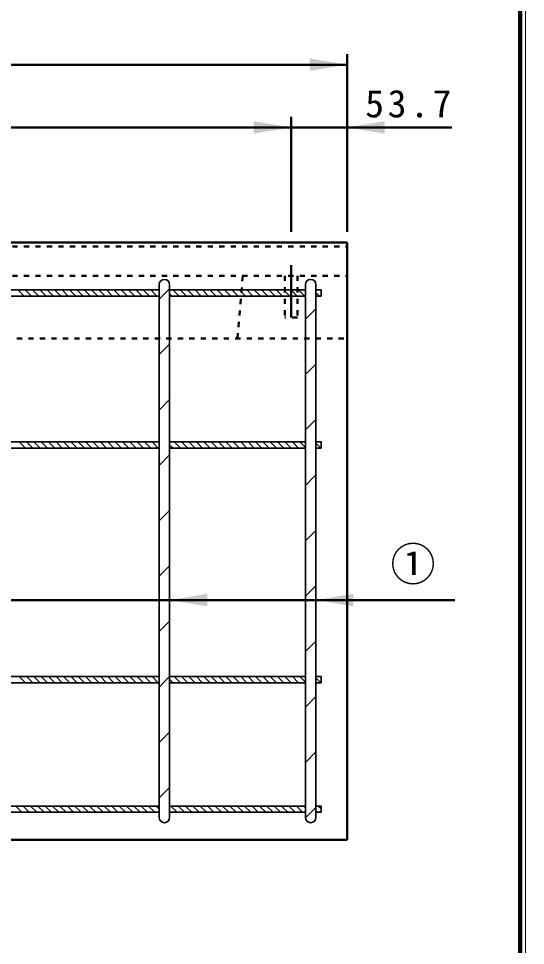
# Model space of a CAD drawing. Units: millimetres, scale not verified. Extents: x 100 to 4105, y 100 to 2870.
# Drawn here: x 3620 to 4105, y 908 to 1796 of the extents above; entities that cross this region are included whole.
import ezdxf
from ezdxf.enums import TextEntityAlignment as Align

# ---------------------------------------------------------------- set-up
doc = ezdxf.new("R2010")
doc.units = ezdxf.units.MM
doc.header["$LTSCALE"] = 5
doc.linetypes.add('USER1', pattern=[2.2, 1, -1.2])
doc.linetypes.add('USER3', pattern=[13.4, 10, -1.2, 1, -1.2])
doc.layers.add('V-nasSTD', color=7, linetype='Continuous', lineweight=35)
doc.styles.add('ＭＳ ゴシック', font='')
doc.styles.get('ＭＳ ゴシック').set_extended_font_data('MS Gothic')

msp = doc.modelspace()

# ---------------------------------------------------------------- hatches: boundary and pattern name
at = {"layer": 'V-nasSTD'}
for points in [[(3898.35, 1745.38), (3934.35, 1751.38), (3898.35, 1757.38)], [(3844.65, 1685.38), (3880.65, 1691.38), (3844.65, 1697.38)], [(3970.35, 1697.38), (3934.35, 1691.38), (3970.35, 1685.38)], [(3800.35, 1245.015), (3764.35, 1239.015), (3800.35, 1233.015)], [(3940.35, 1245.015), (3904.35, 1239.015), (3940.35, 1233.015)]]:
    msp.add_hatch(color=256, dxfattribs=at).paths.add_polyline_path(points)

# ---------------------------------------------------------------- linework, layer by layer
at = {"layer": 'V-nasSTD', "lineweight": 100}
msp.add_line((4100, 105), (4100, 2865), dxfattribs=at)
at = {"layer": 'V-nasSTD', "lineweight": 50}
for p, q in [((3934.35, 1591.38), (3934.35, 1761.38)), ((1934.35, 1751.38), (3934.35, 1751.38)), ((3880.65, 1591.38), (3880.65, 1701.38)), ((3249.55, 1691.38), (3880.65, 1691.38)), ((3880.65, 1691.38), (3934.35, 1691.38)), ((3934.35, 1691.38), (4034.35, 1691.38)), ((3195.85, 1581.38), (3934.35, 1581.38)), ((3934.35, 1581.38), (3934.35, 1009.38)), ((4037.35, 1239.015), (3329.35, 1239.015)), ((1934.35, 1009.38), (3934.35, 1009.38))]:
    msp.add_line(p, q, dxfattribs=at)
at = {"layer": 'V-nasSTD', "linetype": 'USER1', "lineweight": 50}
for p, q in [((3195.85, 1577.38), (3934.35, 1577.38)), ((3195.85, 1549.38), (3934.35, 1549.38)), ((3829.35, 1489.38), (3834.35, 1549.38)), ((3874.65, 1549.38), (3874.65, 1509.38)), ((3886.65, 1549.38), (3886.65, 1509.38)), ((3886.65, 1509.38), (3874.65, 1509.38)), ((3189.151, 1489.38), (3934.35, 1489.38))]:
    msp.add_line(p, q, dxfattribs=at)
at = {"layer": 'V-nasSTD', "linetype": 'USER3', "lineweight": 50}
msp.add_line((3880.65, 1559.38), (3880.65, 1509.38), dxfattribs=at)
at = {"layer": 'V-nasSTD'}
for p, q in [((3549.35, 1535.88), (3754.35, 1535.88)), ((3618.928, 1535.88), (3624.928, 1529.88)), ((3625.999, 1535.88), (3631.999, 1529.88)), ((3633.07, 1535.88), (3639.07, 1529.88)), ((3640.141, 1535.88), (3646.141, 1529.88)), ((3647.212, 1535.88), (3653.212, 1529.88)), ((3654.283, 1535.88), (3660.283, 1529.88)), ((3661.354, 1535.88), (3667.354, 1529.88)), ((3668.425, 1535.88), (3674.425, 1529.88)), ((3675.497, 1535.88), (3681.497, 1529.88)), ((3682.568, 1535.88), (3688.568, 1529.88)), ((3689.639, 1535.88), (3695.639, 1529.88)), ((3696.71, 1535.88), (3702.71, 1529.88)), ((3703.781, 1535.88), (3709.781, 1529.88)), ((3710.852, 1535.88), (3716.852, 1529.88)), ((3717.923, 1535.88), (3723.923, 1529.88)), ((3724.994, 1535.88), (3730.994, 1529.88)), ((3732.065, 1535.88), (3738.065, 1529.88)), ((3739.136, 1535.88), (3745.136, 1529.88)), ((3746.207, 1535.88), (3752.207, 1529.88)), ((3753.278, 1535.88), (3754.35, 1534.808)), ((3754.35, 1030.88), (3754.35, 1540.88)), ((3754.35, 1526.964), (3764.35, 1536.964)), ((3764.35, 1540.88), (3764.35, 1030.88)), ((3764.35, 1535.88), (3894.35, 1535.88)), ((3767.42, 1535.88), (3773.42, 1529.88)), ((3774.491, 1535.88), (3780.491, 1529.88)), ((3781.563, 1535.88), (3787.563, 1529.88)), ((3788.634, 1535.88), (3794.634, 1529.88)), ((3795.705, 1535.88), (3801.705, 1529.88)), ((3802.776, 1535.88), (3808.776, 1529.88)), ((3809.847, 1535.88), (3815.847, 1529.88)), ((3816.918, 1535.88), (3822.918, 1529.88)), ((3823.989, 1535.88), (3829.989, 1529.88)), ((3831.06, 1535.88), (3837.06, 1529.88)), ((3838.131, 1535.88), (3844.131, 1529.88)), ((3845.202, 1535.88), (3851.202, 1529.88)), ((3852.273, 1535.88), (3858.273, 1529.88)), ((3859.344, 1535.88), (3865.344, 1529.88)), ((3866.415, 1535.88), (3872.415, 1529.88)), ((3873.486, 1535.88), (3879.486, 1529.88)), ((3880.557, 1535.88), (3886.557, 1529.88)), ((3887.629, 1535.88), (3893.629, 1529.88)), ((3894.35, 1030.88), (3894.35, 1540.88)), ((3904.35, 1540.88), (3904.35, 1030.88)), ((3904.35, 1535.88), (3909.35, 1535.88)), ((3908.842, 1535.88), (3909.35, 1535.372)), ((3909.35, 1535.88), (3909.35, 1529.88)), ((3549.35, 1529.88), (3754.35, 1529.88)), ((3764.35, 1531.879), (3766.349, 1529.88)), ((3764.35, 1529.88), (3894.35, 1529.88)), ((3904.35, 1533.301), (3907.771, 1529.88)), ((3909.35, 1529.88), (3904.35, 1529.88)), ((3894.35, 1507.865), (3904.35, 1517.865)), ((3754.35, 1473.931), (3764.35, 1483.931)), ((3894.35, 1454.832), (3904.35, 1464.832)), ((3754.35, 1420.898), (3764.35, 1430.898)), ((3894.35, 1401.799), (3904.35, 1411.799)), ((3549.35, 1390.326), (3754.35, 1390.326)), ((3549.35, 1384.326), (3754.35, 1384.326)), ((3620.227, 1390.326), (3626.227, 1384.326)), ((3627.298, 1390.326), (3633.298, 1384.326)), ((3634.37, 1390.326), (3640.37, 1384.326)), ((3641.441, 1390.326), (3647.441, 1384.326)), ((3648.512, 1390.326), (3654.512, 1384.326)), ((3655.583, 1390.326), (3661.583, 1384.326)), ((3662.654, 1390.326), (3668.654, 1384.326)), ((3669.725, 1390.326), (3675.725, 1384.326)), ((3676.796, 1390.326), (3682.796, 1384.326)), ((3683.867, 1390.326), (3689.867, 1384.326)), ((3690.938, 1390.326), (3696.938, 1384.326)), ((3698.009, 1390.326), (3704.009, 1384.326)), ((3705.08, 1390.326), (3711.08, 1384.326)), ((3712.151, 1390.326), (3718.151, 1384.326)), ((3719.222, 1390.326), (3725.222, 1384.326)), ((3726.293, 1390.326), (3732.293, 1384.326)), ((3733.364, 1390.326), (3739.364, 1384.326)), ((3740.436, 1390.326), (3746.436, 1384.326)), ((3747.507, 1390.326), (3753.507, 1384.326)), ((3764.35, 1390.326), (3894.35, 1390.326)), ((3764.35, 1387.624), (3767.649, 1384.326)), ((3764.35, 1384.326), (3894.35, 1384.326)), ((3768.72, 1390.326), (3774.72, 1384.326)), ((3775.791, 1390.326), (3781.791, 1384.326)), ((3782.862, 1390.326), (3788.862, 1384.326)), ((3789.933, 1390.326), (3795.933, 1384.326)), ((3797.004, 1390.326), (3803.004, 1384.326)), ((3804.075, 1390.326), (3810.075, 1384.326)), ((3811.146, 1390.326), (3817.146, 1384.326)), ((3818.217, 1390.326), (3824.217, 1384.326)), ((3825.288, 1390.326), (3831.288, 1384.326)), ((3832.359, 1390.326), (3838.359, 1384.326)), ((3839.431, 1390.326), (3845.431, 1384.326)), ((3846.502, 1390.326), (3852.502, 1384.326)), ((3853.573, 1390.326), (3859.573, 1384.326)), ((3860.644, 1390.326), (3866.644, 1384.326)), ((3867.715, 1390.326), (3873.715, 1384.326)), ((3874.786, 1390.326), (3880.786, 1384.326)), ((3881.857, 1390.326), (3887.857, 1384.326)), ((3888.928, 1390.326), (3894.35, 1384.904)), ((3904.35, 1390.326), (3909.35, 1390.326)), ((3904.35, 1389.046), (3909.07, 1384.326)), ((3909.35, 1384.326), (3904.35, 1384.326)), ((3909.35, 1390.326), (3909.35, 1384.326)), ((3754.35, 1367.865), (3764.35, 1377.865)), ((3894.35, 1348.766), (3904.35, 1358.766)), ((3754.35, 1314.832), (3764.35, 1324.832)), ((3894.35, 1295.733), (3904.35, 1305.733)), ((3754.35, 1261.799), (3764.35, 1271.799)), ((3894.35, 1242.7), (3904.35, 1252.7)), ((3754.35, 1208.766), (3764.35, 1218.766)), ((3894.35, 1189.667), (3904.35, 1199.667)), ((3549.35, 1165.88), (3754.35, 1165.88)), ((3620.227, 1165.88), (3626.227, 1159.88)), ((3627.298, 1165.88), (3633.298, 1159.88)), ((3634.37, 1165.88), (3640.37, 1159.88)), ((3641.441, 1165.88), (3647.441, 1159.88)), ((3648.512, 1165.88), (3654.512, 1159.88)), ((3655.583, 1165.88), (3661.583, 1159.88)), ((3662.654, 1165.88), (3668.654, 1159.88)), ((3669.725, 1165.88), (3675.725, 1159.88)), ((3676.796, 1165.88), (3682.796, 1159.88)), ((3683.867, 1165.88), (3689.867, 1159.88)), ((3690.938, 1165.88), (3696.938, 1159.88)), ((3698.009, 1165.88), (3704.009, 1159.88)), ((3705.08, 1165.88), (3711.08, 1159.88)), ((3712.151, 1165.88), (3718.151, 1159.88)), ((3719.222, 1165.88), (3725.222, 1159.88)), ((3726.293, 1165.88), (3732.293, 1159.88)), ((3733.364, 1165.88), (3739.364, 1159.88)), ((3740.436, 1165.88), (3746.436, 1159.88)), ((3747.507, 1165.88), (3753.507, 1159.88)), ((3754.35, 1155.733), (3764.35, 1165.733)), ((3764.35, 1165.88), (3894.35, 1165.88)), ((3764.35, 1163.179), (3767.649, 1159.88)), ((3768.72, 1165.88), (3774.72, 1159.88)), ((3775.791, 1165.88), (3781.791, 1159.88)), ((3782.862, 1165.88), (3788.862, 1159.88)), ((3789.933, 1165.88), (3795.933, 1159.88)), ((3797.004, 1165.88), (3803.004, 1159.88)), ((3804.075, 1165.88), (3810.075, 1159.88)), ((3811.146, 1165.88), (3817.146, 1159.88)), ((3818.217, 1165.88), (3824.217, 1159.88)), ((3825.288, 1165.88), (3831.288, 1159.88)), ((3832.359, 1165.88), (3838.359, 1159.88)), ((3839.431, 1165.88), (3845.431, 1159.88)), ((3846.502, 1165.88), (3852.502, 1159.88)), ((3853.573, 1165.88), (3859.573, 1159.88)), ((3860.644, 1165.88), (3866.644, 1159.88)), ((3867.715, 1165.88), (3873.715, 1159.88)), ((3874.786, 1165.88), (3880.786, 1159.88)), ((3881.857, 1165.88), (3887.857, 1159.88)), ((3888.928, 1165.88), (3894.35, 1160.458)), ((3904.35, 1165.88), (3909.35, 1165.88)), ((3904.35, 1164.6), (3909.07, 1159.88)), ((3909.35, 1165.88), (3909.35, 1159.88)), ((3549.35, 1159.88), (3754.35, 1159.88)), ((3764.35, 1159.88), (3894.35, 1159.88)), ((3909.35, 1159.88), (3904.35, 1159.88)), ((3894.35, 1136.634), (3904.35, 1146.634)), ((3754.35, 1102.7), (3764.35, 1112.7)), ((3894.35, 1083.601), (3904.35, 1093.601)), ((3754.35, 1049.667), (3764.35, 1059.667)), ((3549.35, 1041.88), (3754.35, 1041.88)), ((3616.948, 1041.88), (3622.948, 1035.88)), ((3624.019, 1041.88), (3630.019, 1035.88)), ((3631.09, 1041.88), (3637.09, 1035.88)), ((3638.161, 1041.88), (3644.161, 1035.88)), ((3645.232, 1041.88), (3651.232, 1035.88)), ((3652.304, 1041.88), (3658.304, 1035.88)), ((3659.375, 1041.88), (3665.375, 1035.88)), ((3666.446, 1041.88), (3672.446, 1035.88)), ((3673.517, 1041.88), (3679.517, 1035.88)), ((3680.588, 1041.88), (3686.588, 1035.88)), ((3687.659, 1041.88), (3693.659, 1035.88)), ((3694.73, 1041.88), (3700.73, 1035.88)), ((3701.801, 1041.88), (3707.801, 1035.88)), ((3708.872, 1041.88), (3714.872, 1035.88)), ((3715.943, 1041.88), (3721.943, 1035.88)), ((3723.014, 1041.88), (3729.014, 1035.88)), ((3730.085, 1041.88), (3736.085, 1035.88)), ((3737.156, 1041.88), (3743.156, 1035.88)), ((3744.227, 1041.88), (3750.227, 1035.88)), ((3751.298, 1041.88), (3754.35, 1038.829)), ((3764.35, 1041.88), (3894.35, 1041.88)), ((3765.441, 1041.88), (3771.441, 1035.88)), ((3772.512, 1041.88), (3778.512, 1035.88)), ((3779.583, 1041.88), (3785.583, 1035.88)), ((3786.654, 1041.88), (3792.654, 1035.88)), ((3793.725, 1041.88), (3799.725, 1035.88)), ((3800.796, 1041.88), (3806.796, 1035.88)), ((3807.867, 1041.88), (3813.867, 1035.88)), ((3814.938, 1041.88), (3820.938, 1035.88)), ((3822.009, 1041.88), (3828.009, 1035.88)), ((3829.08, 1041.88), (3835.08, 1035.88)), ((3836.151, 1041.88), (3842.151, 1035.88)), ((3843.222, 1041.88), (3849.222, 1035.88)), ((3850.293, 1041.88), (3856.293, 1035.88)), ((3857.364, 1041.88), (3863.364, 1035.88)), ((3864.436, 1041.88), (3870.436, 1035.88)), ((3871.507, 1041.88), (3877.507, 1035.88)), ((3878.578, 1041.88), (3884.578, 1035.88)), ((3885.649, 1041.88), (3891.649, 1035.88)), ((3892.72, 1041.88), (3894.35, 1040.25)), ((3894.36, 1030.577), (3904.35, 1040.568)), ((3904.35, 1041.88), (3909.35, 1041.88)), ((3906.862, 1041.88), (3909.35, 1039.392)), ((3909.35, 1041.88), (3909.35, 1035.88)), ((3549.35, 1035.88), (3754.35, 1035.88)), ((3764.35, 1035.88), (3894.35, 1035.88)), ((3904.35, 1037.321), (3905.791, 1035.88)), ((3909.35, 1035.88), (3904.35, 1035.88))]:
    msp.add_line(p, q, dxfattribs=at)
at = {"layer": 'V-nasSTD', "lineweight": 13}
msp.add_lwpolyline([(100, 100), (100, 2870), (4105, 2870), (4105, 100)], close=True, dxfattribs=at)
at = {"layer": 'V-nasSTD'}
for centre, start, end in [((3759.35, 1540.88), 0, 180), ((3899.35, 1540.88), 0, 180), ((3759.35, 1030.88), 180, 0), ((3899.35, 1030.88), 180, 0)]:
    msp.add_arc(centre, 5, start, end, dxfattribs=at)

# ---------------------------------------------------------------- texts
at = {"layer": 'V-nasSTD', "style": 'ＭＳ ゴシック'}
msp.add_text('①', height=31.67, dxfattribs=at).set_placement((3975.75, 1289.215), align=Align.TOP_LEFT)
at = {"layer": 'V-nasSTD', "insert": (3951.55, 1727.38), "char_height": 26.39, "attachment_point": 1, "style": 'ＭＳ ゴシック'}
msp.add_mtext('\\T1.2;53.7', dxfattribs=at)

doc.saveas('drawing.dxf')
